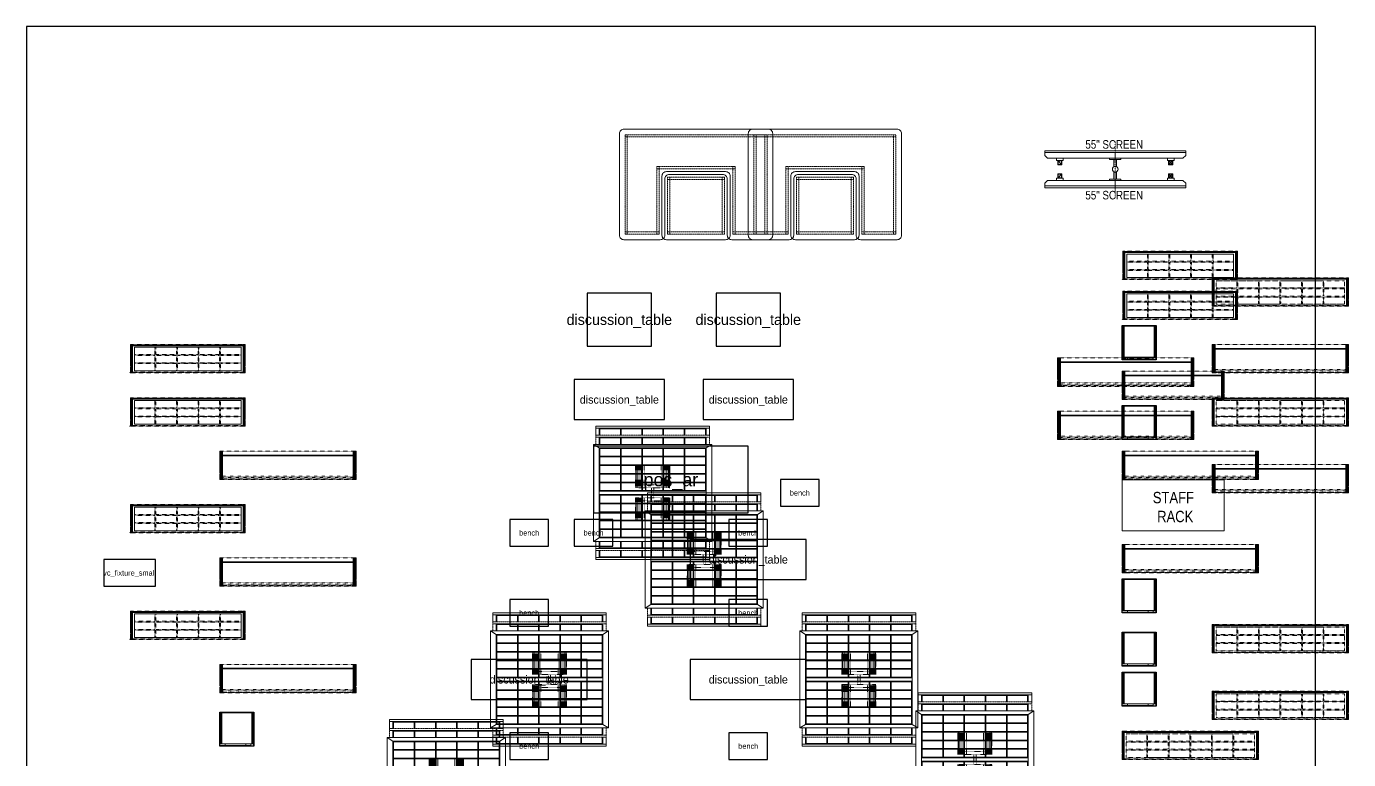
# Model space of a CAD drawing. Header units: metres. Extents: x 0 to 11640, y 0 to 11743.
# Drawn here: x 0 to 11640, y 5284 to 11743 of the extents above; entities that cross this region are included whole.
import ezdxf
from ezdxf.enums import TextEntityAlignment as Align

# ---------------------------------------------------------------- set-up
doc = ezdxf.new("R2010")
doc.units = ezdxf.units.M
for name, pattern in [('a_p6_plan_L18$0$HIDDEN', [0.375, 0.25, -0.125]), ('ACAD_ISO03W100', [30, 12, -18]), ('DASHDOT2', [0.5, 0.25, -0.125, 0, -0.125])]:
    doc.linetypes.add(name, pattern=pattern)
for name, color, linetype in [('FixtureLabels', 2, 'Continuous'), ('Fixtures', 3, 'Continuous'), ('FloorPlan', 1, 'Continuous')]:
    doc.layers.add(name, color=color, linetype=linetype)
for name, color, linetype, lineweight in [('I-LK DIM', 252, 'Continuous', 5), ('I-LK EQPMT', 3, 'Continuous', 18), ('I-LK FF&E', 1, 'Continuous', 9), ('I-LK IT', 3, 'Continuous', 18), ('I-LK TEXT', 31, 'Continuous', 5), ('LN-ELEVATION-1', 81, 'Continuous', 13), ('LN-ELEVATION-2', 103, 'Continuous', 20), ('LN-ELEVATION-3', 125, 'a_p6_plan_L18$0$HIDDEN', 18), ('LN-ELEVATION-4', 145, 'Continuous', 13), ('LN-ELEVATION-5', 167, 'Continuous', 5), ('LN-HATCH', 251, 'Continuous', 0)]:
    doc.layers.add(name, color=color, linetype=linetype, lineweight=lineweight)
doc.styles.add('LK TXT', font='Arial Narrow.ttf')
pattern_1 = [(45, (7858558.917, 3503823.203), (-4.4901280605, 4.4901280605), [])]
pattern_2 = [(45, (7858054.0837, 3504049.203), (-4.4901280605, 4.4901280605), [])]
pattern_3 = [(45, (4208834.247, 1706614.74), (-4.4901280605, 4.4901280605), [])]
pattern_4 = [(45, (4209134.247, 1706614.74), (-4.4901280605, 4.4901280605), [])]

# ---------------------------------------------------------------- blocks, each defined once
blk = doc.blocks.new('mirror unit see thru')
at = {"layer": 'LN-HATCH', "ltscale": 0.5}
h = blk.add_hatch(dxfattribs=at)
h.set_pattern_fill('ANSI31', color=256, scale=2)
h.set_pattern_definition([(45, (4060070.797, 1708569.446), (-4.4901280605, 4.4901280605), [])])
h.paths.add_polyline_path([(-150, 0), (-132, 0), (-132, -279), (-150, -279)])
h.paths.add_polyline_path([(-132, -6), (132, -6), (132, 0), (-132, 0)])
h.paths.add_polyline_path([(150, 0), (132, 0), (132, -279), (150, -279)])
at = {"layer": 'Defpoints'}
blk.add_lwpolyline([(150, -300), (-150, -300), (-150, 0), (150, 0)], close=True, dxfattribs=at)
at = {"layer": 'LN-ELEVATION-1'}
for points in [[(-150, 0), (-132, 0), (-132, -279), (-150, -279)], [(-132, -6), (132, -6), (132, 0), (-132, 0)], [(150, 0), (132, 0), (132, -279), (150, -279)], [(-103, -293), (-103, -279), (-148, -279), (-148, -300), (-139, -300), (-139, -298.5), (-146.5, -298.5), (-146.5, -293)], [(80, -293), (80, -279), (125, -279), (125, -300), (116, -300), (116, -298.5), (123.5, -298.5), (123.5, -293)], [(142, -300), (142, -298.5), (146.5, -298.5), (146.5, -280.5), (125, -280.5), (125, -279), (148, -279), (148, -300)]]:
    blk.add_lwpolyline(points, close=True, dxfattribs=at)
at = {"layer": 'LN-ELEVATION-2', "color": 4, "lineweight": 0}
blk.add_lwpolyline([(-146.5, -293), (123.5, -293), (123.5, -298.5), (-146.5, -298.5)], close=True, dxfattribs=at)
at = {"layer": 'LN-ELEVATION-2'}
blk.add_lwpolyline([(-103, -293), (80, -293), (80, -279), (-103, -279)], close=True, dxfattribs=at)
at = {"layer": 'LN-ELEVATION-4', "ltscale": 0.5}
blk.add_line((116, -300), (-139, -300), dxfattribs=at)
blk = doc.blocks.new('MIRROR_1')
at = {"layer": 'I-LK FF&E'}
blk.add_blockref('MIRROR UNIT SEE THRU', (150, 300), dxfattribs=at)
blk = doc.blocks.new('jj 1200')
at = {"layer": 'LN-HATCH', "ltscale": 0.5}
h = blk.add_hatch(dxfattribs=at)
h.set_pattern_fill('ANSI31', color=256, scale=2)
h.set_pattern_definition([(45, (4097187.331, 1708800.267), (-4.4901280605, 4.4901280605), [])])
h.paths.add_polyline_path([(792, 220), (792, 30), (786, 30), (786, 20), (792, 20), (792, -24), (767, -24), (767, 220)])
h.paths.add_polyline_path([(-383, 180), (767, 180), (767, 186), (-383, 186)])
h.paths.add_polyline_path([(757, -24), (757, -30), (792, -30), (792, -24)])
h.paths.add_polyline_path([(-408, 220), (-408, 30), (-402, 30), (-402, 20), (-408, 20), (-408, -24), (-383, -24), (-383, 220)])
h.paths.add_polyline_path([(-373, -24), (-373, -30), (-408, -30), (-408, -24)])
at = {"layer": 'LN-ELEVATION-1', "ltscale": 0.5}
for points in [[(-408, 220), (-408, 30), (-402, 30), (-402, 20), (-408, 20), (-408, -24), (-383, -24), (-383, 220)], [(-383, 180), (767, 180), (767, 186), (-383, 186)], [(792, 220), (792, 30), (786, 30), (786, 20), (792, 20), (792, -24), (767, -24), (767, 220)], [(-373, -24), (-373, -30), (-408, -30), (-408, -24)], [(757, -24), (757, -30), (792, -30), (792, -24)]]:
    blk.add_lwpolyline(points, close=True, dxfattribs=at)
at = {"layer": 'LN-ELEVATION-3', "ltscale": 0.5}
for p, q in [((767, 220), (-383, 220)), ((757, -24), (-373, -24)), ((-373, -30), (757, -30))]:
    blk.add_line(p, q, dxfattribs=at)
at = {"layer": 'LN-ELEVATION-4', "linetype": 'ACAD_ISO03W100', "ltscale": 0.05}
blk.add_lwpolyline([(767, 0), (-383, 0), (-383, -12), (767, -12)], close=True, dxfattribs=at)
blk = doc.blocks.new('JJ_FIXTURE_LARGE_3')
at = {"layer": 'I-LK FF&E', "xscale": -1}
blk.add_blockref('JJ 1200', (792, 30), dxfattribs=at)
blk = doc.blocks.new('1010mm vc plan')
at = {"layer": 'LN-HATCH', "ltscale": 0.5}
h = blk.add_hatch(dxfattribs=at)
h.set_pattern_fill('ANSI31', color=256, scale=2)
h.set_pattern_definition([(45, (3761554.586, 1795022.936), (-4.490128061, 4.490128061), [])])
h.paths.add_polyline_path([(-505, 24), (-505, -166), (-499, -166), (-499, -176), (-505, -176), (-505, -220), (-487, -220), (-487, 24)])
h = blk.add_hatch(dxfattribs=at)
h.set_pattern_fill('ANSI31', color=256, scale=2)
h.set_pattern_definition(pattern_1)
h.paths.add_polyline_path([(505, 24), (505, -166), (499, -166), (499, -176), (505, -176), (505, -220), (487, -220), (487, 24)])
h = blk.add_hatch(dxfattribs=at)
h.set_pattern_fill('ANSI31', color=256, scale=2)
h.set_pattern_definition([(45, (7858741.917, 3503823.203), (-4.4901280605, 4.4901280605), [])])
h.paths.add_polyline_path([(-470, -220), (-470, -226), (-505, -226), (-505, -220)])
h = blk.add_hatch(dxfattribs=at)
h.set_pattern_fill('ANSI31', color=256, scale=2)
h.set_pattern_definition(pattern_1)
h.paths.add_polyline_path([(477, -220), (477, -226), (512, -226), (512, -220)])
at = {"layer": 'LN-ELEVATION-1', "ltscale": 0.5}
for points in [[(-505, 24), (-505, -166), (-499, -166), (-499, -176), (-505, -176), (-505, -220), (-487, -220), (-487, 24)], [(487, 12), (-487, 12), (-487, 18), (487, 18)], [(505, 24), (505, -166), (499, -166), (499, -176), (505, -176), (505, -220), (487, -220), (487, 24)], [(-470, -220), (-470, -226), (-505, -226), (-505, -220)], [(470, -220), (470, -226), (505, -226), (505, -220)]]:
    blk.add_lwpolyline(points, close=True, dxfattribs=at)
at = {"layer": 'LN-ELEVATION-2', "ltscale": 0.5}
blk.add_lwpolyline([(470, 0), (-470, 0), (-470, -208), (470, -208)], close=True, dxfattribs=at)
at = {"layer": 'LN-ELEVATION-3', "ltscale": 0.5}
for p, q in [((-487, 24), (487, 24)), ((-470, -220), (470, -220)), ((470, -226), (-470, -226))]:
    blk.add_line(p, q, dxfattribs=at)
for points in [[(-470, 0), (-289, 0), (-289, -64), (-470, -64)], [(-281, 0), (-99, 0), (-99, -64), (-281, -64)], [(-91, 0), (91, 0), (91, -64), (-91, -64)], [(99, 0), (281, 0), (281, -64), (99, -64)], [(289, 0), (470, 0), (470, -64), (289, -64)], [(-470, -136), (-289, -136), (-289, -72), (-470, -72)], [(-281, -72), (-99, -72), (-99, -136), (-281, -136)], [(-91, -72), (91, -72), (91, -136), (-91, -136)], [(99, -72), (281, -72), (281, -136), (99, -136)], [(289, -72), (470, -72), (470, -136), (289, -136)], [(-470, -144), (-289, -144), (-289, -208), (-470, -208)], [(-281, -144), (-99, -144), (-99, -208), (-281, -208)], [(-91, -144), (91, -144), (91, -208), (-91, -208)], [(99, -144), (281, -144), (281, -208), (99, -208)], [(289, -144), (470, -144), (470, -208), (289, -208)]]:
    blk.add_lwpolyline(points, close=True, dxfattribs=at)
blk = doc.blocks.new('VC_FIXTURE_MEDIUM_3')
at = {"layer": 'I-LK FF&E', "xscale": -1}
blk.add_blockref('1010MM VC PLAN', (512, 226), dxfattribs=at)
blk = doc.blocks.new('JJ_FIXTURE_LARGE_4')
at = {"layer": 'I-LK FF&E', "xscale": -1}
blk.add_blockref('JJ 1200', (792, 30), dxfattribs=at)
blk = doc.blocks.new('VC_FIXTURE_MEDIUM_4')
at = {"layer": 'I-LK FF&E', "xscale": -1}
blk.add_blockref('1010MM VC PLAN', (512, 226), dxfattribs=at)
blk = doc.blocks.new('JJ_FIXTURE_LARGE_5')
at = {"layer": 'I-LK FF&E', "xscale": -1}
blk.add_blockref('JJ 1200', (792, 30), dxfattribs=at)
blk = doc.blocks.new('VC_FIXTURE_MEDIUM_5')
at = {"layer": 'I-LK FF&E', "xscale": -1}
blk.add_blockref('1010MM VC PLAN', (512, 226), dxfattribs=at)
blk = doc.blocks.new('VC_FIXTURE_MEDIUM_6')
at = {"layer": 'I-LK FF&E', "xscale": -1}
blk.add_blockref('1010MM VC PLAN', (512, 226), dxfattribs=at)
blk = doc.blocks.new('euro mirror')
at = {"layer": 'LN-ELEVATION-4', "linetype": 'ACAD_ISO03W100', "ltscale": 0.1}
blk.add_lwpolyline([(0, 47), (0, -41), (-20, -41), (-20, 47)], close=True, dxfattribs=at)
at = {"layer": 'LN-ELEVATION-5', "linetype": 'ACAD_ISO03W100', "ltscale": 0.1}
for p, q in [((-160, 247), (-160, 47)), ((-160, 247), (-160, 47)), ((-159, 247), (-159, 47)), ((-159, 247), (-159, 47)), ((-158, 247), (-158, 47)), ((-158, 247), (-158, 47)), ((-157, 247), (-157, 47)), ((-156, 247), (-156, 47)), ((-154, 247), (-154, 47)), ((-151, 247), (-151, 47)), ((-146, 247), (-146, 47)), ((-141, 247), (-141, 47)), ((-135, 247), (-135, 47)), ((-128, 247), (-128, 47)), ((-120, 247), (-120, 47)), ((-111, 247), (-111, 47)), ((-102, 247), (-102, 47)), ((-85, 247), (-85, 47)), ((65, 247), (65, 47)), ((82, 247), (82, 47)), ((91, 247), (91, 47)), ((100, 247), (100, 47)), ((108, 247), (108, 47)), ((115, 247), (115, 47)), ((121, 247), (121, 47)), ((126, 247), (126, 47)), ((131, 247), (131, 47)), ((134, 247), (134, 47)), ((136, 247), (136, 47)), ((137, 247), (137, 47)), ((138, 247), (138, 47)), ((138, 247), (138, 47)), ((139, 247), (139, 47)), ((139, 247), (139, 47)), ((140, 247), (140, 47)), ((140, 247), (140, 47)), ((-160, -41), (-160, -241)), ((-160, -41), (-160, -241)), ((-159, -41), (-159, -241)), ((-159, -41), (-159, -241)), ((-158, -41), (-158, -241)), ((-158, -41), (-158, -241)), ((-157, -41), (-157, -241)), ((-156, -41), (-156, -241)), ((-154, -41), (-154, -241)), ((-151, -41), (-151, -241)), ((-146, -41), (-146, -241)), ((-141, -41), (-141, -241)), ((-135, -41), (-135, -241)), ((-128, -41), (-128, -241)), ((-120, -41), (-120, -241)), ((-111, -41), (-111, -241)), ((-102, -41), (-102, -241)), ((-85, -41), (-85, -241)), ((65, -41), (65, -241)), ((82, -41), (82, -241)), ((91, -41), (91, -241)), ((100, -41), (100, -241)), ((108, -41), (108, -241)), ((115, -41), (115, -241)), ((121, -41), (121, -241)), ((126, -41), (126, -241)), ((131, -41), (131, -241)), ((134, -41), (134, -241)), ((136, -41), (136, -241)), ((137, -41), (137, -241)), ((138, -41), (138, -241)), ((138, -41), (138, -241)), ((139, -41), (139, -241)), ((139, -41), (139, -241)), ((140, -41), (140, -241)), ((140, -41), (140, -241))]:
    blk.add_line(p, q, dxfattribs=at)
for points in [[(140, 73), (140, 247), (-160, 247), (-160, 73)], [(140, -67), (140, -241), (-160, -241), (-160, -67)]]:
    blk.add_lwpolyline(points, dxfattribs=at)
for points in [[(140, 73), (140, 47), (-160, 47), (-160, 73)], [(140, -41), (140, -67), (-160, -67), (-160, -41)]]:
    blk.add_lwpolyline(points, close=True, dxfattribs=at)
blk = doc.blocks.new('eurocenter 1040')
at = {"layer": 'LN-ELEVATION-1'}
for points in [[(-470, -327), (470, -327), (470, 468), (-470, 468)], [(-470, 85), (470, 85), (470, 468), (-470, 468)], [(-283, 85), (-277, 85), (-277, 468), (-283, 468)], [(-96, 85), (-90, 85), (-90, 468), (-96, 468)], [(90, 85), (96, 85), (96, 468), (90, 468)], [(277, 85), (283, 85), (283, 468), (277, 468)], [(-470, 387), (-283, 387), (-283, 393), (-470, 393)], [(-277, 387), (-96, 387), (-96, 393), (-277, 393)], [(-90, 387), (90, 387), (90, 393), (-90, 393)], [(96, 387), (277, 387), (277, 393), (96, 393)], [(283, 387), (470, 387), (470, 393), (283, 393)], [(-470, 311), (-283, 311), (-283, 317), (-470, 317)], [(-470, 236), (-283, 236), (-283, 242), (-470, 242)], [(-277, 311), (-96, 311), (-96, 317), (-277, 317)], [(-277, 236), (-96, 236), (-96, 242), (-277, 242)], [(-90, 311), (90, 311), (90, 317), (-90, 317)], [(-90, 236), (90, 236), (90, 242), (-90, 242)], [(96, 311), (277, 311), (277, 317), (96, 317)], [(96, 236), (277, 236), (277, 242), (96, 242)], [(283, 311), (470, 311), (470, 317), (283, 317)], [(283, 236), (470, 236), (470, 242), (283, 242)], [(-470, 160), (-283, 160), (-283, 166), (-470, 166)], [(-277, 160), (-96, 160), (-96, 166), (-277, 166)], [(-90, 160), (90, 160), (90, 166), (-90, 166)], [(96, 160), (277, 160), (277, 166), (96, 166)], [(283, 160), (470, 160), (470, 166), (283, 166)], [(-470, 85), (470, 85), (470, 55), (-470, 55)], [(-470, 55), (470, 55), (470, -327), (-470, -327)], [(-283, 55), (-277, 55), (-277, -327), (-283, -327)], [(-96, 55), (-90, 55), (-90, -327), (-96, -327)], [(90, 55), (96, 55), (96, -327), (90, -327)], [(277, 55), (283, 55), (283, -327), (277, -327)], [(-470, -20), (-283, -20), (-283, -26), (-470, -26)], [(-470, -96), (-283, -96), (-283, -102), (-470, -102)], [(-277, -20), (-96, -20), (-96, -26), (-277, -26)], [(-277, -96), (-96, -96), (-96, -102), (-277, -102)], [(-90, -20), (90, -20), (90, -26), (-90, -26)], [(-90, -96), (90, -96), (90, -102), (-90, -102)], [(96, -20), (277, -20), (277, -26), (96, -26)], [(96, -96), (277, -96), (277, -102), (96, -102)], [(283, -20), (470, -20), (470, -26), (283, -26)], [(283, -96), (470, -96), (470, -102), (283, -102)], [(-470, -171), (-283, -171), (-283, -177), (-470, -177)], [(-277, -171), (-96, -171), (-96, -177), (-277, -177)], [(-90, -171), (90, -171), (90, -177), (-90, -177)], [(96, -171), (277, -171), (277, -177), (96, -177)], [(283, -171), (470, -171), (470, -177), (283, -177)], [(-470, -246), (-283, -246), (-283, -252), (-470, -252)], [(-277, -246), (-96, -246), (-96, -252), (-277, -252)], [(-90, -246), (90, -246), (90, -252), (-90, -252)], [(96, -246), (277, -246), (277, -252), (96, -252)], [(283, -246), (470, -246), (470, -252), (283, -252)]]:
    blk.add_lwpolyline(points, close=True, dxfattribs=at)
for points in [[(-283, 462), (-464, 462), (-464, 317)], [(-96, 462), (-277, 462)], [(90, 462), (-90, 462)], [(277, 462), (96, 462)], [(464, 317), (464, 462), (283, 462)], [(-464, 311), (-464, 242)], [(-464, 236), (-464, 166)], [(464, 242), (464, 311)], [(464, 166), (464, 236)], [(-464, 160), (-464, 91), (-283, 91)], [(283, 91), (464, 91), (464, 160)], [(-464, -20), (-464, 49), (-283, 49)], [(-277, 91), (-96, 91)], [(-277, 49), (-96, 49)], [(-90, 91), (90, 91)], [(-90, 49), (90, 49)], [(96, 91), (277, 91)], [(96, 49), (277, 49)], [(283, 49), (464, 49), (464, -20)], [(-464, -96), (-464, -26)], [(-464, -171), (-464, -102)], [(464, -26), (464, -96)], [(464, -102), (464, -171)], [(-283, -321), (-464, -321), (-464, -177)], [(464, -177), (464, -321), (283, -321)], [(-96, -321), (-277, -321)], [(90, -321), (-90, -321)], [(277, -321), (96, -321)]]:
    blk.add_lwpolyline(points, dxfattribs=at)
at = {"layer": 'LN-ELEVATION-2'}
blk.add_lwpolyline([(-520, -357), (520, -357), (520, 498), (-520, 498)], close=True, dxfattribs=at)
for points in [[(-470, 468), (-520, 498)], [(470, 468), (520, 498)], [(-470, -327), (-520, -357)], [(470, -327), (520, -357)]]:
    blk.add_lwpolyline(points, dxfattribs=at)
at = {"layer": 'LN-ELEVATION-3'}
for points in [[(-500, 560), (500, 560), (500, 578), (-500, 578)], [(-500, 498), (-470, 498), (-470, 560), (-500, 560)], [(470, 498), (500, 498), (500, 560), (470, 560)], [(-500, -357), (-470, -357), (-470, -419), (-500, -419)], [(-500, -419), (500, -419), (500, -437), (-500, -437)], [(470, -357), (500, -357), (500, -419), (470, -419)]]:
    blk.add_lwpolyline(points, close=True, dxfattribs=at)
at = {"layer": 'LN-ELEVATION-4'}
for points in [[(-500, 640), (500, 640), (500, 658), (-500, 658)], [(-500, 578), (-470, 578), (-470, 640), (-500, 640)], [(470, 578), (500, 578), (500, 640), (470, 640)], [(-470, 498), (-464, 498), (-464, 560), (-470, 560)], [(-464, 554), (-283, 554), (-283, 560), (-464, 560)], [(-283, 498), (-277, 498), (-277, 560), (-283, 560)], [(-277, 554), (-96, 554), (-96, 560), (-277, 560)], [(-96, 498), (-90, 498), (-90, 560), (-96, 560)], [(-90, 554), (90, 554), (90, 560), (-90, 560)], [(90, 498), (96, 498), (96, 560), (90, 560)], [(96, 554), (277, 554), (277, 560), (96, 560)], [(277, 498), (283, 498), (283, 560), (277, 560)], [(283, 554), (464, 554), (464, 560), (283, 560)], [(464, 498), (470, 498), (470, 560), (464, 560)], [(-500, -437), (-470, -437), (-470, -499), (-500, -499)], [(-470, -357), (-464, -357), (-464, -419), (-470, -419)], [(-464, -413), (-283, -413), (-283, -419), (-464, -419)], [(-283, -357), (-277, -357), (-277, -419), (-283, -419)], [(-277, -413), (-96, -413), (-96, -419), (-277, -419)], [(-96, -357), (-90, -357), (-90, -419), (-96, -419)], [(-90, -413), (90, -413), (90, -419), (-90, -419)], [(90, -357), (96, -357), (96, -419), (90, -419)], [(96, -413), (277, -413), (277, -419), (96, -419)], [(277, -357), (283, -357), (283, -419), (277, -419)], [(283, -413), (464, -413), (464, -419), (283, -419)], [(464, -357), (470, -357), (470, -419), (464, -419)], [(470, -437), (500, -437), (500, -499), (470, -499)], [(-500, -499), (500, -499), (500, -517), (-500, -517)]]:
    blk.add_lwpolyline(points, close=True, dxfattribs=at)
at = {"layer": 'LN-ELEVATION-5'}
for points in [[(-470, 578), (-464, 578), (-464, 640), (-470, 640)], [(-464, 634), (-283, 634), (-283, 640), (-464, 640)], [(-283, 578), (-277, 578), (-277, 640), (-283, 640)], [(-277, 634), (-96, 634), (-96, 640), (-277, 640)], [(-96, 578), (-90, 578), (-90, 640), (-96, 640)], [(-90, 634), (90, 634), (90, 640), (-90, 640)], [(90, 578), (96, 578), (96, 640), (90, 640)], [(96, 634), (277, 634), (277, 640), (96, 640)], [(277, 578), (283, 578), (283, 640), (277, 640)], [(283, 634), (464, 634), (464, 640), (283, 640)], [(464, 578), (470, 578), (470, 640), (464, 640)], [(-470, -437), (-464, -437), (-464, -499), (-470, -499)], [(-283, -437), (-277, -437), (-277, -499), (-283, -499)], [(-96, -437), (-90, -437), (-90, -499), (-96, -499)], [(90, -437), (96, -437), (96, -499), (90, -499)], [(277, -437), (283, -437), (283, -499), (277, -499)], [(464, -437), (470, -437), (470, -499), (464, -499)], [(-464, -493), (-283, -493), (-283, -499), (-464, -499)], [(-277, -493), (-96, -493), (-96, -499), (-277, -499)], [(-90, -493), (90, -493), (90, -499), (-90, -499)], [(96, -493), (277, -493), (277, -499), (96, -499)], [(283, -493), (464, -493), (464, -499), (283, -499)]]:
    blk.add_lwpolyline(points, close=True, dxfattribs=at)
at = {"layer": 'I-LK DIM'}
blk.add_blockref('EURO MIRROR', (10, 67), dxfattribs=at)
blk = doc.blocks.new('EURO_CENTRE_1')
at = {"layer": 'I-LK FF&E'}
blk.add_blockref('EUROCENTER 1040', (520, 517), dxfattribs=at)
blk = doc.blocks.new('nesting tables')
at = {"layer": 'LN-ELEVATION-1'}
blk.add_lwpolyline([(315, 487.5), (635, 487.5, -0.4142136), (675, 447.5), (675, -447.5, -0.4142136), (635, -487.5), (-635, -487.5, -0.4142136), (-675, -447.5), (-675, 447.5, -0.4142136), (-635, 487.5), (-315, 487.5, -0.4142136), (-275, 447.5), (-275, -47.5, 0.4142136), (-235, -87.5), (235, -87.5, 0.4142136), (275, -47.5), (275, 447.5, -0.4142136)], format="xyb", close=True, dxfattribs=at)
at = {"layer": 'LN-ELEVATION-2', "color": 0, "linetype": 'ByBlock', "lineweight": -2}
blk.add_lwpolyline([(-300, 447.5), (-300, -72.5, 0.4142136), (-260, -112.5), (260, -112.5, 0.4142136), (300, -72.5), (300, 447.5, 0.4142136), (260, 487.5), (-260, 487.5, 0.4142136)], format="xyb", close=True, dxfattribs=at)
at = {"layer": 'LN-ELEVATION-3'}
for points in [[(325, 437.5), (625, 437.5), (625, -437.5), (-625, -437.5), (-625, 437.5), (-325, 437.5), (-325, -137.5), (325, -137.5)], [(-605, 417.5), (-605, 437.5), (-625, 437.5), (-625, 417.5)], [(345, 417.5), (605, 417.5), (605, -417.5), (-605, -417.5), (-605, 417.5), (-345, 417.5), (-345, -157.5), (345, -157.5)], [(-325, 437.5), (-325, 417.5), (-345, 417.5), (-345, 437.5)], [(-250, 437.5), (-250, -62.5), (250, -62.5), (250, 437.5)], [(-230, 417.5), (-230, 437.5), (-250, 437.5), (-250, 417.5)], [(-230, 417.5), (-230, -42.5), (230, -42.5), (230, 417.5)], [(230, 417.5), (230, 437.5), (250, 437.5), (250, 417.5)], [(345, 417.5), (345, 437.5), (325, 437.5), (325, 417.5)], [(605, 417.5), (605, 437.5), (625, 437.5), (625, 417.5)], [(-230, -42.5), (-230, -62.5), (-250, -62.5), (-250, -42.5)], [(230, -42.5), (230, -62.5), (250, -62.5), (250, -42.5)], [(-325, -137.5), (-325, -157.5), (-345, -157.5), (-345, -137.5)], [(325, -137.5), (325, -157.5), (345, -157.5), (345, -137.5)], [(-605, -417.5), (-605, -437.5), (-625, -437.5), (-625, -417.5)], [(605, -417.5), (605, -437.5), (625, -437.5), (625, -417.5)]]:
    blk.add_lwpolyline(points, close=True, dxfattribs=at)
blk = doc.blocks.new('SOFA_3')
at = {"layer": 'I-LK FF&E', "rotation": 180}
blk.add_blockref('NESTING TABLES', (675, 487.5), dxfattribs=at)
blk = doc.blocks.new('SOFA_4')
at = {"layer": 'I-LK FF&E', "rotation": 180}
blk.add_blockref('NESTING TABLES', (675, 487.5), dxfattribs=at)
blk = doc.blocks.new('EURO_CENTRE_2')
at = {"layer": 'I-LK FF&E'}
blk.add_blockref('EUROCENTER 1040', (520, 517), dxfattribs=at)
blk = doc.blocks.new('EURO_CENTRE_3')
at = {"layer": 'I-LK FF&E'}
blk.add_blockref('EUROCENTER 1040', (520, 517), dxfattribs=at)
blk = doc.blocks.new('EURO_CENTRE_4')
at = {"layer": 'I-LK FF&E'}
blk.add_blockref('EUROCENTER 1040', (520, 517), dxfattribs=at)
blk = doc.blocks.new('EURO_CENTRE_5')
at = {"layer": 'I-LK FF&E'}
blk.add_blockref('EUROCENTER 1040', (520, 517), dxfattribs=at)
blk = doc.blocks.new('EURO_CENTRE_6')
at = {"layer": 'I-LK FF&E'}
blk.add_blockref('EUROCENTER 1040', (520, 517), dxfattribs=at)
blk = doc.blocks.new('12mm vc plan')
at = {"layer": 'LN-HATCH', "ltscale": 0.5}
h = blk.add_hatch(dxfattribs=at)
h.set_pattern_fill('ANSI31', color=256, scale=2)
h.set_pattern_definition([(45, (3760859.753, 1795248.936), (-4.490128061, 4.490128061), [])])
h.paths.add_polyline_path([(-1200, 250), (-1200, 60), (-1194, 60), (-1194, 50), (-1200, 50), (-1200, 6), (-1182, 6), (-1182, 250)])
h = blk.add_hatch(dxfattribs=at)
h.set_pattern_fill('ANSI31', color=256, scale=2)
h.set_pattern_definition(pattern_2)
h.paths.add_polyline_path([(0, 250), (0, 60), (-6, 60), (-6, 50), (0, 50), (0, 6), (-18, 6), (-18, 250)])
h = blk.add_hatch(dxfattribs=at)
h.set_pattern_fill('ANSI31', color=256, scale=2)
h.set_pattern_definition([(45, (7858047.0837, 3504049.203), (-4.4901280605, 4.4901280605), [])])
h.paths.add_polyline_path([(-1165, 6), (-1165, 0), (-1200, 0), (-1200, 6)])
h = blk.add_hatch(dxfattribs=at)
h.set_pattern_fill('ANSI31', color=256, scale=2)
h.set_pattern_definition(pattern_2)
h.paths.add_polyline_path([(-28, 6), (-28, 0), (0, 0), (0, 6)])
at = {"layer": 'LN-ELEVATION-1', "ltscale": 0.5}
for points in [[(-1200, 250), (-1200, 60), (-1194, 60), (-1194, 50), (-1200, 50), (-1200, 6), (-1182, 6), (-1182, 250)], [(-18, 238), (-1182, 238), (-1182, 244), (-18, 244)], [(0, 250), (0, 60), (-6, 60), (-6, 50), (0, 50), (0, 6), (-18, 6), (-18, 250)], [(-1165, 6), (-1165, 0), (-1200, 0), (-1200, 6)], [(-35, 6), (-35, 0), (0, 0), (0, 6)]]:
    blk.add_lwpolyline(points, close=True, dxfattribs=at)
at = {"layer": 'LN-ELEVATION-3', "ltscale": 0.5}
for p, q in [((-1182, 250), (-18, 250)), ((-1165, 6), (-35, 6)), ((-35, 0), (-1165, 0))]:
    blk.add_line(p, q, dxfattribs=at)
for points in [[(-1165, 226), (-35, 226), (-35, 18), (-1165, 18)], [(-1165, 226), (-983, 226), (-983, 162), (-1165, 162)], [(-1165, 90), (-983, 90), (-983, 154), (-1165, 154)], [(-975, 226), (-794, 226), (-794, 162), (-975, 162)], [(-975, 154), (-794, 154), (-794, 90), (-975, 90)], [(-786, 226), (-604, 226), (-604, 162), (-786, 162)], [(-786, 154), (-604, 154), (-604, 90), (-786, 90)], [(-596, 226), (-414, 226), (-414, 162), (-596, 162)], [(-596, 154), (-414, 154), (-414, 90), (-596, 90)], [(-406, 226), (-225, 226), (-225, 162), (-406, 162)], [(-406, 154), (-225, 154), (-225, 90), (-406, 90)], [(-217, 226), (-35, 226), (-35, 162), (-217, 162)], [(-217, 154), (-35, 154), (-35, 90), (-217, 90)], [(-1165, 82), (-983, 82), (-983, 18), (-1165, 18)], [(-975, 82), (-794, 82), (-794, 18), (-975, 18)], [(-786, 82), (-604, 82), (-604, 18), (-786, 18)], [(-596, 82), (-414, 82), (-414, 18), (-596, 18)], [(-406, 82), (-225, 82), (-225, 18), (-406, 18)], [(-217, 82), (-35, 82), (-35, 18), (-217, 18)]]:
    blk.add_lwpolyline(points, close=True, dxfattribs=at)
blk = doc.blocks.new('VC_FIXTURE_LARGE_5')
at = {"layer": 'I-LK FF&E', "xscale": -1}
blk.add_blockref('12MM VC PLAN', (0, 0), dxfattribs=at)
blk = doc.blocks.new('VC_FIXTURE_LARGE_6')
at = {"layer": 'I-LK FF&E', "xscale": -1}
blk.add_blockref('12MM VC PLAN', (0, 0), dxfattribs=at)
blk = doc.blocks.new('MIRROR_3')
at = {"layer": 'I-LK FF&E'}
blk.add_blockref('MIRROR UNIT SEE THRU', (150, 300), dxfattribs=at)
blk = doc.blocks.new('VC_FIXTURE_LARGE_7')
at = {"layer": 'I-LK FF&E', "xscale": -1}
blk.add_blockref('12MM VC PLAN', (0, 0), dxfattribs=at)
blk = doc.blocks.new('MIRROR_4')
at = {"layer": 'I-LK FF&E'}
blk.add_blockref('MIRROR UNIT SEE THRU', (150, 300), dxfattribs=at)
blk = doc.blocks.new('MIRROR_5')
at = {"layer": 'I-LK FF&E'}
blk.add_blockref('MIRROR UNIT SEE THRU', (150, 300), dxfattribs=at)
blk = doc.blocks.new('JJ_FIXTURE_LARGE_6')
at = {"layer": 'I-LK FF&E', "xscale": -1}
blk.add_blockref('JJ 1200', (792, 30), dxfattribs=at)
blk = doc.blocks.new('STAFF_RACK_6')
at = {"layer": 'I-LK FF&E'}
blk.add_lwpolyline([(900, 468), (0, 468), (0, 18), (900, 18)], close=True, dxfattribs=at)
at = {"layer": 'I-LK TEXT', "color": 0, "linetype": 'Continuous', "ltscale": 3, "insert": (-98, 361), "char_height": 100, "attachment_point": 1, "style": 'LK TXT'}
blk.add_mtext_dynamic_manual_height_columns('\\pxqc;STAFF\\P RACK', width=1099.49, gutter_width=1, heights=[0], dxfattribs=at)
blk = doc.blocks.new('JJ_FIXTURE_LARGE_7')
at = {"layer": 'I-LK FF&E', "xscale": -1}
blk.add_blockref('JJ 1200', (792, 30), dxfattribs=at)
blk = doc.blocks.new('JJ_FIXTURE_LARGE_8')
at = {"layer": 'I-LK FF&E', "xscale": -1}
blk.add_blockref('JJ 1200', (792, 30), dxfattribs=at)
blk = doc.blocks.new('MIRROR_6')
at = {"layer": 'I-LK FF&E'}
blk.add_blockref('MIRROR UNIT SEE THRU', (150, 300), dxfattribs=at)
blk = doc.blocks.new('JJ_FIXTURE_LARGE_9')
at = {"layer": 'I-LK FF&E', "xscale": -1}
blk.add_blockref('JJ 1200', (792, 30), dxfattribs=at)
blk = doc.blocks.new('VC_FIXTURE_LARGE_8')
at = {"layer": 'I-LK FF&E', "xscale": -1}
blk.add_blockref('12MM VC PLAN', (0, 0), dxfattribs=at)
blk = doc.blocks.new('jj 900')
at = {"layer": 'LN-HATCH', "ltscale": 0.5}
h = blk.add_hatch(dxfattribs=at)
h.set_pattern_fill('ANSI31', color=256, scale=50)
h.set_pattern_definition([(45, (0, 0), (-4.419417, 4.419417), [])])
h.paths.add_polyline_path([(-912, 0), (-912, -190), (-906, -190), (-906, -200), (-912, -200), (-912, -244), (-887, -244), (-887, 0)])
h = blk.add_hatch(dxfattribs=at)
h.set_pattern_fill('ANSI31', color=256, scale=2)
h.set_pattern_definition(pattern_3)
h.paths.add_polyline_path([(-12, 0), (-12, -190), (-18, -190), (-18, -200), (-12, -200), (-12, -244), (-37, -244), (-37, 0)])
h = blk.add_hatch(dxfattribs=at)
h.set_pattern_fill('ANSI31', color=256, scale=2)
h.set_pattern_definition(pattern_4)
h.paths.add_polyline_path([(-37, -40), (-887, -40), (-887, -34), (-37, -34)])
h = blk.add_hatch(dxfattribs=at)
h.set_pattern_fill('ANSI31', color=256, scale=2)
h.set_pattern_definition(pattern_4)
h.paths.add_polyline_path([(-877, -244), (-877, -250), (-912, -250), (-912, -244)])
h = blk.add_hatch(dxfattribs=at)
h.set_pattern_fill('ANSI31', color=256, scale=2)
h.set_pattern_definition(pattern_3)
h.paths.add_polyline_path([(-47, -244), (-47, -250), (-12, -250), (-12, -244)])
at = {"layer": 'LN-ELEVATION-1', "ltscale": 0.5}
for points in [[(-912, 0), (-912, -190), (-906, -190), (-906, -200), (-912, -200), (-912, -244), (-887, -244), (-887, 0)], [(-12, 0), (-12, -190), (-18, -190), (-18, -200), (-12, -200), (-12, -244), (-37, -244), (-37, 0)], [(-37, -40), (-887, -40), (-887, -34), (-37, -34)], [(-877, -244), (-877, -250), (-912, -250), (-912, -244)], [(-47, -244), (-47, -250), (-12, -250), (-12, -244)]]:
    blk.add_lwpolyline(points, close=True, dxfattribs=at)
at = {"layer": 'LN-ELEVATION-3', "ltscale": 0.5}
for p, q in [((-887, 0), (-37, 0)), ((-877, -244), (-47, -244)), ((-47, -250), (-877, -250))]:
    blk.add_line(p, q, dxfattribs=at)
at = {"layer": 'LN-ELEVATION-4', "linetype": 'ACAD_ISO03W100', "ltscale": 0.05}
blk.add_lwpolyline([(-887, -220), (-37, -220), (-37, -232), (-887, -232)], close=True, dxfattribs=at)
blk = doc.blocks.new('JJ_FIXTURE_MEDIUM_1')
at = {"layer": 'I-LK FF&E'}
blk.add_blockref('JJ 900', (912, 250), dxfattribs=at)
blk = doc.blocks.new('JJ_FIXTURE_LARGE_10')
at = {"layer": 'I-LK FF&E', "xscale": -1}
blk.add_blockref('JJ 1200', (792, 30), dxfattribs=at)
blk = doc.blocks.new('JJ_FIXTURE_LARGE_11')
at = {"layer": 'I-LK FF&E', "xscale": -1}
blk.add_blockref('JJ 1200', (792, 30), dxfattribs=at)
blk = doc.blocks.new('MIRROR_7')
at = {"layer": 'I-LK FF&E'}
blk.add_blockref('MIRROR UNIT SEE THRU', (150, 300), dxfattribs=at)
blk = doc.blocks.new('VC_FIXTURE_MEDIUM_7')
at = {"layer": 'I-LK FF&E', "xscale": -1}
blk.add_blockref('1010MM VC PLAN', (512, 226), dxfattribs=at)
blk = doc.blocks.new('VC_FIXTURE_LARGE_9')
at = {"layer": 'I-LK FF&E', "xscale": -1}
blk.add_blockref('12MM VC PLAN', (0, 0), dxfattribs=at)
blk = doc.blocks.new('VC_FIXTURE_MEDIUM_8')
at = {"layer": 'I-LK FF&E', "xscale": -1}
blk.add_blockref('1010MM VC PLAN', (512, 226), dxfattribs=at)
blk = doc.blocks.new('it 55inch tv')
at = {"layer": 'I-LK EQPMT', "ltscale": 12}
for p, q in [((2111559, 1135690), (2111583, 1135690)), ((2111583, 1135690), (2111608, 1135666)), ((2111608, 1134474), (2111608, 1135666)), ((2111608, 1135588), (2111627, 1135588)), ((2111627, 1135588), (2111627, 1135529)), ((2111627, 1135529), (2111608, 1135529)), ((2111627, 1134611), (2111608, 1134611)), ((2111608, 1134552), (2111627, 1134552)), ((2111627, 1134611), (2111627, 1134552)), ((2111559, 1134449), (2111583, 1134449)), ((2111583, 1134449), (2111608, 1134474))]:
    blk.add_line(p, q, dxfattribs=at)
at = {"layer": 'I-LK EQPMT'}
for p, q in [((2111662, 1135543), (2111631, 1135574)), ((2111662, 1135574), (2111631, 1135543)), ((2111662, 1134597), (2111631, 1134566))]:
    blk.add_line(p, q, dxfattribs=at)
at = {"layer": 'I-LK EQPMT', "ltscale": 12}
blk.add_lwpolyline([(2111543, 1135690), (2111559, 1135690), (2111559, 1134449), (2111543, 1134449)], close=True, dxfattribs=at)
at = {"layer": 'I-LK EQPMT'}
for points in [[(2111627, 1135578), (2111627, 1135540), (2111665, 1135540), (2111665, 1135578)], [(2111631, 1135574), (2111631, 1135543), (2111662, 1135543), (2111662, 1135574)], [(2111627, 1134563), (2111627, 1134601), (2111665, 1134601), (2111665, 1134563)], [(2111631, 1134566), (2111631, 1134597), (2111662, 1134597), (2111662, 1134566)]]:
    blk.add_lwpolyline(points, close=True, dxfattribs=at)
blk = doc.blocks.new('SCREEN_55_1')
at = {"layer": 'I-LK IT', "color": 1, "linetype": 'DASHDOT2', "ltscale": 3}
blk.add_line((621, 23), (621, 512), dxfattribs=at)
at = {"layer": 'I-LK IT'}
for points in [[(671, 365), (571, 365), (571, 355), (671, 355)], [(671, 170), (571, 170), (571, 180), (671, 180)]]:
    blk.add_lwpolyline(points, close=True, dxfattribs=at)
for points in [[(633, 289), (633, 355), (608, 355), (608, 289, -0.267949), (633, 289, 1)], [(633, 246), (633, 180), (608, 180), (608, 246, 0.267949), (633, 246, -1)]]:
    blk.add_lwpolyline(points, format="xyb", dxfattribs=at)
at = {"layer": 'I-LK IT', "color": 1}
blk.add_circle((621, 268), 25, dxfattribs=at)
at = {"layer": 'I-LK IT', "rotation": 270}
blk.add_blockref('IT 55INCH TV', (-1134449, 2111973), dxfattribs=at)
at = {"layer": 'I-LK IT', "xscale": -1, "rotation": 270}
blk.add_blockref('IT 55INCH TV', (-1134449, -2111438), dxfattribs=at)
at = {"layer": 'I-LK TEXT', "color": 0, "linetype": 'Continuous', "ltscale": 3, "char_height": 75, "width": 783.96, "attachment_point": 5, "style": 'LK TXT'}
for insert in [(612, 486), (612, 39)]:
    blk.add_mtext('\\pxqc,t3;55" SCREEN', dxfattribs=dict(at, insert=insert))

msp = doc.modelspace()

# ---------------------------------------------------------------- linework, layer by layer
at = {"layer": 'Fixtures'}
for points in [[(4936, 8925), (5504, 8925), (5504, 9394), (4936, 9394)], [(6071, 8925), (6638, 8925), (6638, 9394), (6071, 9394)], [(4823, 8279), (5617, 8279), (5617, 8631), (4823, 8631)], [(5958, 8279), (6752, 8279), (6752, 8631), (5958, 8631)], [(4993, 7457), (6355, 7457), (6355, 8044), (4993, 8044)], [(6638, 7516), (6979, 7516), (6979, 7750), (6638, 7750)], [(4255, 7163), (4596, 7163), (4596, 7398), (4255, 7398)], [(4823, 7163), (5163, 7163), (5163, 7398), (4823, 7398)], [(6184, 7163), (6525, 7163), (6525, 7398), (6184, 7398)], [(5844, 6870), (6865, 6870), (6865, 7222), (5844, 7222)], [(681, 6811), (1135, 6811), (1135, 7046), (681, 7046)], [(4255, 6459), (4596, 6459), (4596, 6694), (4255, 6694)], [(6184, 6459), (6525, 6459), (6525, 6694), (6184, 6694)], [(3915, 5813), (4936, 5813), (4936, 6165), (3915, 6165)], [(5844, 5813), (6865, 5813), (6865, 6165), (5844, 6165)], [(4255, 5284), (4596, 5284), (4596, 5519), (4255, 5519)], [(6184, 5284), (6525, 5284), (6525, 5519), (6184, 5519)]]:
    msp.add_lwpolyline(points, close=True, dxfattribs=at)
at = {"layer": 'FloorPlan'}
msp.add_lwpolyline([(0, 0), (11348, 0), (11348, 11743), (0, 11743), (0, 0)], close=True, dxfattribs=at)

# ---------------------------------------------------------------- block references
for name, p in [('SOFA_3', (5220, 9864)), ('SOFA_4', (6355, 9864)), ('SCREEN_55_1', (8965, 10217)), ('VC_FIXTURE_MEDIUM_8', (9646, 9512)), ('VC_FIXTURE_LARGE_9', (10440, 9277)), ('VC_FIXTURE_MEDIUM_7', (9646, 9160)), ('MIRROR_7', (9646, 8807)), ('VC_FIXTURE_MEDIUM_6', (908, 8690)), ('JJ_FIXTURE_LARGE_11', (10440, 8690)), ('JJ_FIXTURE_LARGE_10', (9078, 8572)), ('JJ_FIXTURE_MEDIUM_1', (9646, 8455)), ('VC_FIXTURE_MEDIUM_5', (908, 8220)), ('MIRROR_6', (9646, 8103)), ('VC_FIXTURE_LARGE_8', (10440, 8220)), ('JJ_FIXTURE_LARGE_9', (9078, 8103)), ('EURO_CENTRE_1', (4993, 7046)), ('JJ_FIXTURE_LARGE_5', (1702, 7750)), ('JJ_FIXTURE_LARGE_7', (9646, 7750)), ('JJ_FIXTURE_LARGE_8', (10440, 7633)), ('STAFF_RACK_6', (9646, 7281)), ('EURO_CENTRE_4', (5447, 6459)), ('VC_FIXTURE_MEDIUM_4', (908, 7281)), ('JJ_FIXTURE_LARGE_6', (9646, 6928)), ('JJ_FIXTURE_LARGE_4', (1702, 6811)), ('MIRROR_5', (9646, 6576)), ('VC_FIXTURE_MEDIUM_3', (908, 6341)), ('EURO_CENTRE_3', (4085, 5402)), ('EURO_CENTRE_5', (6809, 5402)), ('MIRROR_4', (9646, 6106)), ('VC_FIXTURE_LARGE_7', (10440, 6224)), ('JJ_FIXTURE_LARGE_3', (1702, 5872)), ('MIRROR_3', (9646, 5754)), ('EURO_CENTRE_6', (7830, 4697)), ('VC_FIXTURE_LARGE_6', (10440, 5637)), ('MIRROR_1', (1702, 5402)), ('EURO_CENTRE_2', (3177, 4462)), ('VC_FIXTURE_LARGE_5', (9646, 5284))]:
    msp.add_blockref(name, p)

# ---------------------------------------------------------------- texts
at = {"layer": 'FixtureLabels'}
for s, height, p in [('discussion_table', 93.94, (5220, 9160)), ('discussion_table', 93.94, (6355, 9160)), ('discussion_table', 70.46, (5220, 8455)), ('discussion_table', 70.46, (6355, 8455)), ('pos_ar', 117.4, (5674, 7750)), ('bench', 47, (6809, 7633)), ('bench', 47, (4426, 7281)), ('bench', 47, (4993, 7281)), ('bench', 47, (6355, 7281)), ('discussion_table', 70.46, (6355, 7046)), ('vc_fixture_small', 46.97, (908, 6928)), ('bench', 47, (4426, 6576)), ('bench', 47, (6355, 6576)), ('discussion_table', 70.46, (4426, 5989)), ('discussion_table', 70.46, (6355, 5989)), ('bench', 47, (4426, 5402)), ('bench', 47, (6355, 5402))]:
    msp.add_text(s, height=height, dxfattribs=at).set_placement(p, align=Align.MIDDLE_CENTER)

doc.saveas('drawing.dxf')
